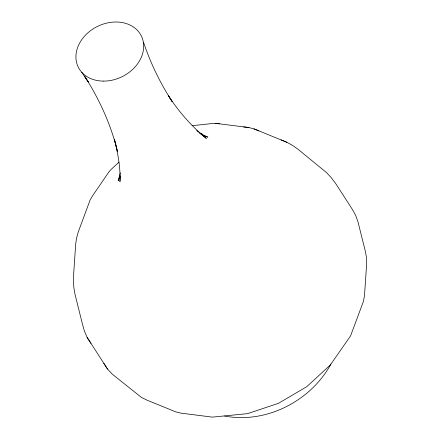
<?xml version="1.0" encoding="UTF-8"?>
<svg xmlns="http://www.w3.org/2000/svg" width="440" height="440" viewBox="0 0 440 440"><rect width="100%" height="100%" fill="white"/><g stroke="black" fill="none" stroke-linecap="round" stroke-linejoin="round"><path stroke-width="0.66" d="M120.34 175.774L119.944 181.66C120.621 167.453 117.821 153.296 114.493 139.546L117.447 151.404C111.001 124.641 99.352 99.281 84.557 76.131L88.341 82.005L81.752 72.292M120.357 172.871L118.206 180.823L119.845 176.325M330.924 364.04L330.594 364.705C310.293 401.236 266.118 423.902 224.664 416.059M118.96 162.195L111.029 169.499L108.862 171.996L92.637 195.701L90.172 199.865L78.144 232.309L76.571 238.134L75.68 244.101L73.662 274.038L73.414 280.874L73.871 287.672L75.026 294.399L82.423 324.022L84.348 330.935L87.126 337.409L107.525 369.045L112.2 374.094L141.394 397.397L147.01 400.158L175.84 411.889L180.879 413.132L212.355 417.125L247.632 413.627L278.537 403.293L306.735 386.705L330.314 365.002L350.598 335.825L363.347 301.609L364.491 295.768L366.57 264.963L366.586 258.214L365.409 251.57L357.962 221.76L355.57 215.122L352.077 208.972L335.484 183.233L331.254 177.678L326.502 172.59L297.671 148.984L292.485 145.343L286.935 142.307L281.045 139.887M192.17 125.692L211.838 123.574L215.666 123.343L219.483 123.816M243.678 126.896L248.924 127.551L254.007 128.882L286.935 142.307M215.666 123.343L248.924 127.551M200.646 133.782L202.004 133.953L200.195 133.567M202.895 135.13L207.862 137.154L204.457 135.652L199.161 132.484M254.007 128.882L258.902 130.9M198.919 132.424L206.327 138.402C191.543 126.374 178.915 111.771 168.476 95.849L172.277 101.739C160.32 83.347 150.667 63.459 143.655 42.663M196.686 130.625L198.138 131.797M87.126 337.409L90.981 343.376M103.758 363.22L107.525 369.045M103.417 81.109A35.189 27.995 -26.4 0 0 141.812 36.971A35.189 27.995 -26.4 0 0 84.167 36.581A35.189 27.995 -26.4 0 0 103.417 81.109"/></g></svg>
